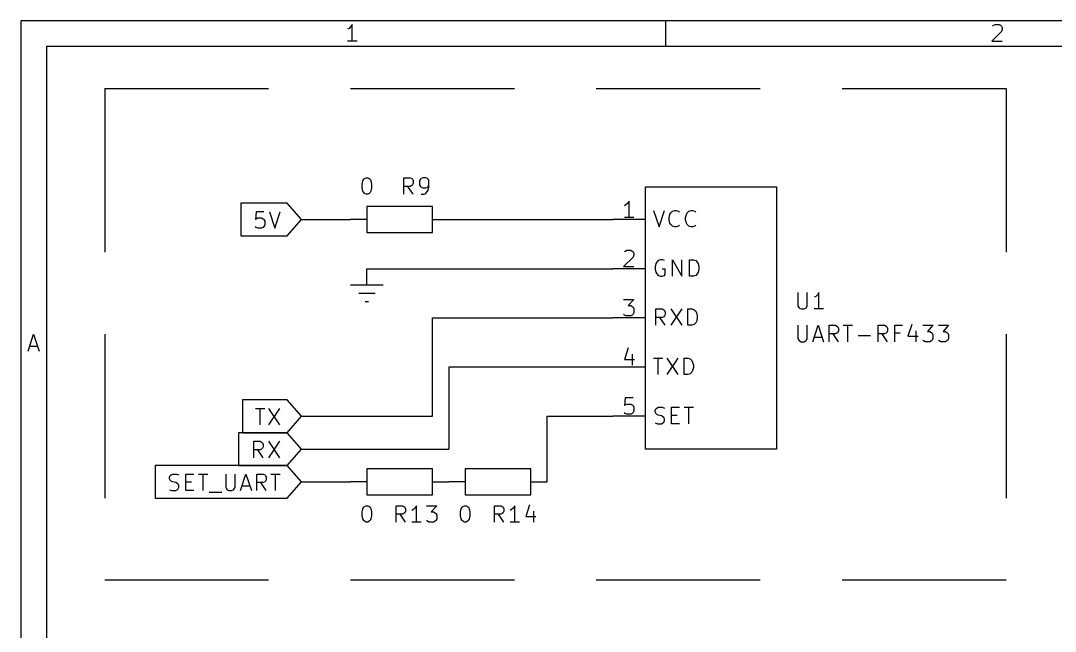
# Model space of a CAD drawing. Extents: x 0.4 to 16.1, y -11.3 to -0.4.
# Drawn here: x 0.394 to 3.55, y -2.256 to -0.394 of the extents above; entities that cross this region are included whole.
import ezdxf

# ---------------------------------------------------------------- set-up
doc = ezdxf.new("R2010")
doc.units = 0
doc.header["$MEASUREMENT"] = 0
doc.linetypes.add('DASHED', pattern=[0.75, 0.5, -0.25])
for name, color, linetype in [('BLUE3', 171, 'CONTINUOUS'), ('CYAN2', 4, 'CONTINUOUS'), ('GREEN3', 91, 'CONTINUOUS'), ('RED2', 1, 'CONTINUOUS'), ('RED3', 11, 'CONTINUOUS')]:
    doc.layers.add(name, color=color, linetype=linetype)

msp = doc.modelspace()

# ---------------------------------------------------------------- linework, layer by layer
at = {"layer": 'BLUE3', "linetype": 'DASHED'}
for p, q in [((0.65, -0.6), (0.65, -2.1)), ((0.65, -0.6), (3.4, -0.6)), ((3.4, -0.6), (3.4, -2.1)), ((3.4, -2.1), (0.65, -2.1))]:
    msp.add_line(p, q, dxfattribs=at)
at = {"layer": 'CYAN2', "linetype": 'CONTINUOUS'}
for p, q in [((1.43571, -0.891665), (1.43809, -0.882142)), ((1.43809, -0.882142), (1.44047, -0.877378)), ((1.44047, -0.877378), (1.44285, -0.875)), ((1.44285, -0.875), (1.44761, -0.872618)), ((1.44761, -0.872618), (1.45237, -0.872618)), ((1.45237, -0.872618), (1.45714, -0.875)), ((1.45714, -0.875), (1.45952, -0.877378)), ((1.45952, -0.877378), (1.4619, -0.882142)), ((1.4619, -0.882142), (1.46428, -0.891665)), ((1.56309, -0.922618), (1.56309, -0.872618)), ((1.56309, -0.872618), (1.58214, -0.872618)), ((1.58214, -0.872618), (1.5869, -0.875)), ((1.5869, -0.875), (1.58928, -0.877378)), ((1.58928, -0.877378), (1.59166, -0.882142)), ((1.59166, -0.882142), (1.59166, -0.889283)), ((1.61309, -0.877378), (1.61071, -0.882142)), ((1.61071, -0.882142), (1.61071, -0.894047)), ((1.61547, -0.875), (1.61309, -0.877378)), ((1.62023, -0.872618), (1.61547, -0.875)), ((1.62976, -0.872618), (1.62023, -0.872618)), ((1.63452, -0.875), (1.62976, -0.872618)), ((1.6369, -0.877378), (1.63452, -0.875)), ((1.63928, -0.882142), (1.6369, -0.877378)), ((1.63928, -0.901189), (1.63928, -0.882142)), ((1.43571, -0.903571), (1.43571, -0.891665)), ((1.43809, -0.913094), (1.43571, -0.903571)), ((1.44047, -0.917854), (1.43809, -0.913094)), ((1.4619, -0.913094), (1.45952, -0.917854)), ((1.46428, -0.903571), (1.4619, -0.913094)), ((1.46428, -0.891665), (1.46428, -0.903571)), ((1.58214, -0.898807), (1.56309, -0.898807)), ((1.59166, -0.922618), (1.575, -0.898807)), ((1.5869, -0.896425), (1.58214, -0.898807)), ((1.58928, -0.894047), (1.5869, -0.896425)), ((1.59166, -0.889283), (1.58928, -0.894047)), ((1.61071, -0.894047), (1.61309, -0.898807)), ((1.61309, -0.898807), (1.61547, -0.901189)), ((1.61547, -0.901189), (1.62023, -0.903571)), ((1.62023, -0.903571), (1.62976, -0.903571)), ((1.62976, -0.903571), (1.63452, -0.901189)), ((1.63214, -0.917854), (1.6369, -0.910713)), ((1.63452, -0.901189), (1.6369, -0.898807)), ((1.6369, -0.898807), (1.63928, -0.894047)), ((1.6369, -0.910713), (1.63928, -0.901189)), ((1.44285, -0.920236), (1.44047, -0.917854)), ((1.44761, -0.922618), (1.44285, -0.920236)), ((1.45237, -0.922618), (1.44761, -0.922618)), ((1.45714, -0.920236), (1.45237, -0.922618)), ((1.45952, -0.917854), (1.45714, -0.920236)), ((1.61547, -0.922618), (1.625, -0.922618)), ((1.625, -0.922618), (1.62976, -0.920236)), ((1.62976, -0.920236), (1.63214, -0.917854)), ((2.32476, -0.972618), (2.34143, -1.02262)), ((2.34143, -1.02262), (2.35809, -0.972618)), ((2.37714, -0.97976), (2.3819, -0.975)), ((2.3819, -0.975), (2.38905, -0.972618)), ((2.38905, -0.972618), (2.39381, -0.972618)), ((2.39381, -0.972618), (2.40095, -0.975)), ((2.40095, -0.975), (2.40333, -0.977378)), ((2.42714, -0.97976), (2.4319, -0.975)), ((2.4319, -0.975), (2.43905, -0.972618)), ((2.43905, -0.972618), (2.44381, -0.972618)), ((2.44381, -0.972618), (2.45095, -0.975)), ((2.45095, -0.975), (2.45333, -0.977378)), ((2.37238, -0.994047), (2.37476, -0.984524)), ((2.37238, -1.00119), (2.37238, -0.994047)), ((2.37476, -1.01071), (2.37238, -1.00119)), ((2.37476, -0.984524), (2.37714, -0.97976)), ((2.42238, -0.994047), (2.42476, -0.984524)), ((2.42238, -1.00119), (2.42238, -0.994047)), ((2.42476, -1.01071), (2.42238, -1.00119)), ((2.42476, -0.984524), (2.42714, -0.97976)), ((2.37714, -1.01547), (2.37476, -1.01071)), ((2.3819, -1.02024), (2.37714, -1.01547)), ((2.38905, -1.02262), (2.3819, -1.02024)), ((2.39381, -1.02262), (2.38905, -1.02262)), ((2.40095, -1.02024), (2.39381, -1.02262)), ((2.40333, -1.01785), (2.40095, -1.02024)), ((2.42714, -1.01547), (2.42476, -1.01071)), ((2.4319, -1.02024), (2.42714, -1.01547)), ((2.43905, -1.02262), (2.4319, -1.02024)), ((2.44381, -1.02262), (2.43905, -1.02262)), ((2.45095, -1.02024), (2.44381, -1.02262)), ((2.45333, -1.01785), (2.45095, -1.02024)), ((2.3319, -1.13452), (2.32952, -1.14405)), ((2.33428, -1.12976), (2.3319, -1.13452)), ((2.33905, -1.125), (2.33428, -1.12976)), ((2.34619, -1.12262), (2.33905, -1.125)), ((2.35333, -1.12262), (2.34619, -1.12262)), ((2.35809, -1.125), (2.35333, -1.12262)), ((2.3819, -1.17262), (2.3819, -1.12262)), ((2.3819, -1.12262), (2.41047, -1.17262)), ((2.41047, -1.17262), (2.41047, -1.12262)), ((2.43428, -1.17262), (2.43428, -1.12262)), ((2.43428, -1.12262), (2.44619, -1.12262)), ((2.44619, -1.12262), (2.45333, -1.125)), ((2.45333, -1.125), (2.45809, -1.12976)), ((2.45809, -1.12976), (2.46047, -1.13452)), ((2.46047, -1.13452), (2.46285, -1.14405)), ((2.32952, -1.14405), (2.32952, -1.15119)), ((2.32952, -1.15119), (2.3319, -1.16071)), ((2.3319, -1.16071), (2.33428, -1.16547)), ((2.33428, -1.16547), (2.33905, -1.17024)), ((2.36047, -1.15119), (2.35095, -1.15119)), ((2.35809, -1.17024), (2.36047, -1.16785)), ((2.36047, -1.16785), (2.36047, -1.15119)), ((2.45809, -1.16547), (2.45333, -1.17024)), ((2.46047, -1.16071), (2.45809, -1.16547)), ((2.46285, -1.15119), (2.46047, -1.16071)), ((2.46285, -1.14405), (2.46285, -1.15119)), ((2.33905, -1.17024), (2.34619, -1.17262)), ((2.34619, -1.17262), (2.35095, -1.17262)), ((2.35095, -1.17262), (2.35809, -1.17024)), ((2.44619, -1.17262), (2.43428, -1.17262)), ((2.45333, -1.17024), (2.44619, -1.17262)), ((2.76503, -1.22261), (2.76503, -1.26309)), ((2.7936, -1.26309), (2.7936, -1.22261)), ((2.82455, -1.22975), (2.81979, -1.23452)), ((2.82931, -1.22261), (2.82455, -1.22975)), ((2.82931, -1.27261), (2.82931, -1.22261)), ((2.81979, -1.23452), (2.81503, -1.23689)), ((2.3319, -1.32262), (2.3319, -1.27262)), ((2.3319, -1.27262), (2.35095, -1.27262)), ((2.35095, -1.27262), (2.35571, -1.275)), ((2.35571, -1.275), (2.35809, -1.27738)), ((2.35809, -1.29405), (2.35571, -1.29643)), ((2.35809, -1.27738), (2.36047, -1.28214)), ((2.36047, -1.28928), (2.35809, -1.29405)), ((2.36047, -1.28214), (2.36047, -1.28928)), ((2.37714, -1.27262), (2.41047, -1.32262)), ((2.41047, -1.27262), (2.37714, -1.32262)), ((2.42952, -1.32262), (2.42952, -1.27262)), ((2.42952, -1.27262), (2.44143, -1.27262)), ((2.44143, -1.27262), (2.44857, -1.275)), ((2.44857, -1.275), (2.45333, -1.27976)), ((2.45333, -1.27976), (2.45571, -1.28452)), ((2.45571, -1.28452), (2.45809, -1.29405)), ((2.45809, -1.29405), (2.45809, -1.30119)), ((2.76503, -1.26309), (2.76741, -1.26785)), ((2.76741, -1.26785), (2.76979, -1.27023)), ((2.76979, -1.27023), (2.77455, -1.27261)), ((2.77455, -1.27261), (2.78407, -1.27261)), ((2.78407, -1.27261), (2.78884, -1.27023)), ((2.78884, -1.27023), (2.79122, -1.26785)), ((2.79122, -1.26785), (2.7936, -1.26309)), ((2.8436, -1.27261), (2.81503, -1.27261)), ((2.35095, -1.29881), (2.3319, -1.29881)), ((2.36047, -1.32262), (2.34381, -1.29881)), ((2.35571, -1.29643), (2.35095, -1.29881)), ((2.44143, -1.32262), (2.42952, -1.32262)), ((2.44857, -1.32024), (2.44143, -1.32262)), ((2.45333, -1.31547), (2.44857, -1.32024)), ((2.45571, -1.31071), (2.45333, -1.31547)), ((2.45809, -1.30119), (2.45571, -1.31071)), ((2.76503, -1.32261), (2.76503, -1.36309)), ((2.7936, -1.36309), (2.7936, -1.32261)), ((2.81027, -1.37261), (2.82693, -1.32261)), ((2.82693, -1.32261), (2.8436, -1.37261)), ((2.86027, -1.37261), (2.86027, -1.32261)), ((2.86027, -1.32261), (2.87931, -1.32261)), ((2.87931, -1.32261), (2.88407, -1.32499)), ((2.88407, -1.32499), (2.88646, -1.32737)), ((2.90313, -1.32261), (2.9317, -1.32261)), ((2.91741, -1.37261), (2.91741, -1.32261)), ((3.01027, -1.37261), (3.01027, -1.32261)), ((3.01027, -1.32261), (3.02931, -1.32261)), ((3.02931, -1.32261), (3.03407, -1.32499)), ((3.03407, -1.32499), (3.03646, -1.32737)), ((3.06027, -1.37261), (3.06027, -1.32261)), ((3.06027, -1.32261), (3.08407, -1.32261)), ((3.11265, -1.32023), (3.10074, -1.35594)), ((3.14598, -1.32261), (3.17693, -1.32261)), ((3.17693, -1.32261), (3.16027, -1.34166)), ((3.1936, -1.32261), (3.22455, -1.32261)), ((3.22455, -1.32261), (3.20789, -1.34166)), ((2.87931, -1.3488), (2.86027, -1.3488)), ((2.88884, -1.37261), (2.87217, -1.3488)), ((2.88407, -1.34642), (2.87931, -1.3488)), ((2.88646, -1.34404), (2.88407, -1.34642)), ((2.88646, -1.32737), (2.88884, -1.33213)), ((2.88884, -1.33928), (2.88646, -1.34404)), ((2.88884, -1.33213), (2.88884, -1.33928)), ((2.94836, -1.35356), (2.98646, -1.35356)), ((3.02931, -1.3488), (3.01027, -1.3488)), ((3.03884, -1.37261), (3.02217, -1.3488)), ((3.03407, -1.34642), (3.02931, -1.3488)), ((3.03646, -1.34404), (3.03407, -1.34642)), ((3.03646, -1.32737), (3.03884, -1.33213)), ((3.03884, -1.33928), (3.03646, -1.34404)), ((3.03884, -1.33213), (3.03884, -1.33928)), ((3.07693, -1.34642), (3.06027, -1.34642)), ((3.10074, -1.35594), (3.1317, -1.35594)), ((3.12455, -1.33928), (3.12455, -1.37261)), ((3.16027, -1.34166), (3.16741, -1.34166)), ((3.16741, -1.34166), (3.17217, -1.34404)), ((3.17217, -1.34404), (3.17455, -1.34642)), ((3.17455, -1.34642), (3.17693, -1.35118)), ((3.17693, -1.35118), (3.17693, -1.36309)), ((3.20789, -1.34166), (3.21503, -1.34166)), ((3.21503, -1.34166), (3.21979, -1.34404)), ((3.21979, -1.34404), (3.22217, -1.34642)), ((3.22217, -1.34642), (3.22455, -1.35118)), ((3.22455, -1.35118), (3.22455, -1.36309)), ((2.76503, -1.36309), (2.76741, -1.36785)), ((2.76741, -1.36785), (2.76979, -1.37023)), ((2.76979, -1.37023), (2.77455, -1.37261)), ((2.77455, -1.37261), (2.78407, -1.37261)), ((2.78407, -1.37261), (2.78884, -1.37023)), ((2.78884, -1.37023), (2.79122, -1.36785)), ((2.79122, -1.36785), (2.7936, -1.36309)), ((2.81503, -1.35832), (2.83884, -1.35832)), ((3.14836, -1.37023), (3.14598, -1.36785)), ((3.15313, -1.37261), (3.14836, -1.37023)), ((3.16741, -1.37261), (3.15313, -1.37261)), ((3.17217, -1.37023), (3.16741, -1.37261)), ((3.17455, -1.36785), (3.17217, -1.37023)), ((3.17693, -1.36309), (3.17455, -1.36785)), ((3.19598, -1.37023), (3.1936, -1.36785)), ((3.20074, -1.37261), (3.19598, -1.37023)), ((3.21503, -1.37261), (3.20074, -1.37261)), ((3.21979, -1.37023), (3.21503, -1.37261)), ((3.22217, -1.36785), (3.21979, -1.37023)), ((3.22455, -1.36309), (3.22217, -1.36785)), ((2.32476, -1.42262), (2.35333, -1.42262)), ((2.33905, -1.47262), (2.33905, -1.42262)), ((2.36524, -1.42262), (2.39857, -1.47262)), ((2.39857, -1.42262), (2.36524, -1.47262)), ((2.41762, -1.47262), (2.41762, -1.42262)), ((2.41762, -1.42262), (2.42952, -1.42262)), ((2.42952, -1.42262), (2.43667, -1.425)), ((2.43667, -1.425), (2.44143, -1.42976)), ((2.44143, -1.42976), (2.44381, -1.43452)), ((2.44381, -1.43452), (2.44619, -1.44405)), ((2.44619, -1.45119), (2.44381, -1.46071)), ((2.44619, -1.44405), (2.44619, -1.45119)), ((2.42952, -1.47262), (2.41762, -1.47262)), ((2.43667, -1.47024), (2.42952, -1.47262)), ((2.44143, -1.46547), (2.43667, -1.47024)), ((2.44381, -1.46071), (2.44143, -1.46547)), ((2.32952, -1.58214), (2.3319, -1.57738)), ((2.3319, -1.57738), (2.33428, -1.575)), ((2.33428, -1.575), (2.33905, -1.57262)), ((2.33905, -1.57262), (2.35095, -1.57262)), ((2.35095, -1.57262), (2.35809, -1.575)), ((2.37952, -1.62262), (2.37952, -1.57262)), ((2.37952, -1.57262), (2.40333, -1.57262)), ((2.41762, -1.57262), (2.44619, -1.57262)), ((2.4319, -1.62262), (2.4319, -1.57262)), ((2.32952, -1.5869), (2.32952, -1.58214)), ((2.3319, -1.59167), (2.32952, -1.5869)), ((2.33428, -1.59405), (2.3319, -1.59167)), ((2.33905, -1.59643), (2.33428, -1.59405)), ((2.34857, -1.59881), (2.33905, -1.59643)), ((2.35333, -1.60119), (2.34857, -1.59881)), ((2.35571, -1.60357), (2.35333, -1.60119)), ((2.35809, -1.60833), (2.35571, -1.60357)), ((2.35809, -1.61309), (2.35809, -1.60833)), ((2.37952, -1.59643), (2.39619, -1.59643)), ((2.32952, -1.62024), (2.33667, -1.62262)), ((2.33667, -1.62262), (2.34857, -1.62262)), ((2.34857, -1.62262), (2.35333, -1.62024)), ((2.35333, -1.62024), (2.35571, -1.61785)), ((2.35571, -1.61785), (2.35809, -1.61309)), ((2.40333, -1.62262), (2.37952, -1.62262)), ((1.43571, -1.89167), (1.43809, -1.88214)), ((1.43571, -1.89167), (1.43809, -1.88214)), ((1.43571, -1.90357), (1.43571, -1.89167)), ((1.43571, -1.90357), (1.43571, -1.89167)), ((1.43809, -1.88214), (1.44047, -1.87738)), ((1.43809, -1.88214), (1.44047, -1.87738)), ((1.44047, -1.87738), (1.44285, -1.875)), ((1.44047, -1.87738), (1.44285, -1.875)), ((1.44285, -1.875), (1.44761, -1.87262)), ((1.44285, -1.875), (1.44761, -1.87262)), ((1.44761, -1.87262), (1.45237, -1.87262)), ((1.44761, -1.87262), (1.45237, -1.87262)), ((1.45237, -1.87262), (1.45714, -1.875)), ((1.45237, -1.87262), (1.45714, -1.875)), ((1.45714, -1.875), (1.45952, -1.87738)), ((1.45714, -1.875), (1.45952, -1.87738)), ((1.45952, -1.87738), (1.4619, -1.88214)), ((1.45952, -1.87738), (1.4619, -1.88214)), ((1.4619, -1.88214), (1.46428, -1.89167)), ((1.4619, -1.88214), (1.46428, -1.89167)), ((1.46428, -1.89167), (1.46428, -1.90357)), ((1.46428, -1.89167), (1.46428, -1.90357)), ((1.53928, -1.92262), (1.53928, -1.87262)), ((1.53928, -1.87262), (1.55833, -1.87262)), ((1.53928, -1.92262), (1.53928, -1.87262)), ((1.53928, -1.87262), (1.55833, -1.87262)), ((1.55833, -1.87262), (1.56309, -1.875)), ((1.55833, -1.87262), (1.56309, -1.875)), ((1.56309, -1.875), (1.56547, -1.87738)), ((1.56309, -1.875), (1.56547, -1.87738)), ((1.56547, -1.87738), (1.56785, -1.88214)), ((1.56547, -1.87738), (1.56785, -1.88214)), ((1.56785, -1.88928), (1.56547, -1.89405)), ((1.56785, -1.88928), (1.56547, -1.89405)), ((1.56785, -1.88214), (1.56785, -1.88928)), ((1.56785, -1.88214), (1.56785, -1.88928)), ((1.59167, -1.88452), (1.5869, -1.8869)), ((1.59167, -1.88452), (1.5869, -1.8869)), ((1.59643, -1.87976), (1.59167, -1.88452)), ((1.59643, -1.87976), (1.59167, -1.88452)), ((1.60119, -1.87262), (1.59643, -1.87976)), ((1.60119, -1.87262), (1.59643, -1.87976)), ((1.60119, -1.92262), (1.60119, -1.87262)), ((1.60119, -1.92262), (1.60119, -1.87262)), ((1.63214, -1.87262), (1.66309, -1.87262)), ((1.63214, -1.87262), (1.66309, -1.87262)), ((1.66309, -1.87262), (1.64643, -1.89167)), ((1.66309, -1.87262), (1.64643, -1.89167)), ((1.64643, -1.89167), (1.65357, -1.89167)), ((1.64643, -1.89167), (1.65357, -1.89167)), ((1.65357, -1.89167), (1.65833, -1.89405)), ((1.65357, -1.89167), (1.65833, -1.89405)), ((1.73571, -1.89167), (1.73809, -1.88214)), ((1.73571, -1.89167), (1.73809, -1.88214)), ((1.73571, -1.90357), (1.73571, -1.89167)), ((1.73571, -1.90357), (1.73571, -1.89167)), ((1.73809, -1.88214), (1.74047, -1.87738)), ((1.73809, -1.88214), (1.74047, -1.87738)), ((1.74047, -1.87738), (1.74285, -1.875)), ((1.74047, -1.87738), (1.74285, -1.875)), ((1.74285, -1.875), (1.74761, -1.87262)), ((1.74285, -1.875), (1.74761, -1.87262)), ((1.74761, -1.87262), (1.75237, -1.87262)), ((1.74761, -1.87262), (1.75237, -1.87262)), ((1.75237, -1.87262), (1.75714, -1.875)), ((1.75237, -1.87262), (1.75714, -1.875)), ((1.75714, -1.875), (1.75952, -1.87738)), ((1.75714, -1.875), (1.75952, -1.87738)), ((1.75952, -1.87738), (1.7619, -1.88214)), ((1.75952, -1.87738), (1.7619, -1.88214)), ((1.7619, -1.88214), (1.76428, -1.89167)), ((1.7619, -1.88214), (1.76428, -1.89167)), ((1.76428, -1.89167), (1.76428, -1.90357)), ((1.76428, -1.89167), (1.76428, -1.90357)), ((1.83928, -1.92262), (1.83928, -1.87262)), ((1.83928, -1.87262), (1.85833, -1.87262)), ((1.83928, -1.92262), (1.83928, -1.87262)), ((1.83928, -1.87262), (1.85833, -1.87262)), ((1.85833, -1.87262), (1.86309, -1.875)), ((1.85833, -1.87262), (1.86309, -1.875)), ((1.86309, -1.875), (1.86547, -1.87738)), ((1.86309, -1.875), (1.86547, -1.87738)), ((1.86547, -1.87738), (1.86785, -1.88214)), ((1.86547, -1.87738), (1.86785, -1.88214)), ((1.86785, -1.88928), (1.86547, -1.89405)), ((1.86785, -1.88928), (1.86547, -1.89405)), ((1.86785, -1.88214), (1.86785, -1.88928)), ((1.86785, -1.88214), (1.86785, -1.88928)), ((1.89167, -1.88452), (1.8869, -1.8869)), ((1.89167, -1.88452), (1.8869, -1.8869)), ((1.89643, -1.87976), (1.89167, -1.88452)), ((1.89643, -1.87976), (1.89167, -1.88452)), ((1.90119, -1.87262), (1.89643, -1.87976)), ((1.90119, -1.87262), (1.89643, -1.87976)), ((1.90119, -1.92262), (1.90119, -1.87262)), ((1.90119, -1.92262), (1.90119, -1.87262)), ((1.94643, -1.87024), (1.93452, -1.90595)), ((1.94643, -1.87024), (1.93452, -1.90595)), ((1.95833, -1.88928), (1.95833, -1.92262)), ((1.95833, -1.88928), (1.95833, -1.92262)), ((1.43809, -1.91309), (1.43571, -1.90357)), ((1.43809, -1.91309), (1.43571, -1.90357)), ((1.44047, -1.91785), (1.43809, -1.91309)), ((1.44047, -1.91785), (1.43809, -1.91309)), ((1.44285, -1.92024), (1.44047, -1.91785)), ((1.44285, -1.92024), (1.44047, -1.91785)), ((1.44761, -1.92262), (1.44285, -1.92024)), ((1.44761, -1.92262), (1.44285, -1.92024)), ((1.45237, -1.92262), (1.44761, -1.92262)), ((1.45237, -1.92262), (1.44761, -1.92262)), ((1.45714, -1.92024), (1.45237, -1.92262)), ((1.45714, -1.92024), (1.45237, -1.92262)), ((1.45952, -1.91785), (1.45714, -1.92024)), ((1.45952, -1.91785), (1.45714, -1.92024)), ((1.4619, -1.91309), (1.45952, -1.91785)), ((1.4619, -1.91309), (1.45952, -1.91785)), ((1.46428, -1.90357), (1.4619, -1.91309)), ((1.46428, -1.90357), (1.4619, -1.91309)), ((1.55833, -1.89881), (1.53928, -1.89881)), ((1.55833, -1.89881), (1.53928, -1.89881)), ((1.56785, -1.92262), (1.55119, -1.89881)), ((1.56785, -1.92262), (1.55119, -1.89881)), ((1.56309, -1.89643), (1.55833, -1.89881)), ((1.56309, -1.89643), (1.55833, -1.89881)), ((1.56547, -1.89405), (1.56309, -1.89643)), ((1.56547, -1.89405), (1.56309, -1.89643)), ((1.61547, -1.92262), (1.5869, -1.92262)), ((1.61547, -1.92262), (1.5869, -1.92262)), ((1.63452, -1.92024), (1.63214, -1.91785)), ((1.63452, -1.92024), (1.63214, -1.91785)), ((1.63928, -1.92262), (1.63452, -1.92024)), ((1.63928, -1.92262), (1.63452, -1.92024)), ((1.65357, -1.92262), (1.63928, -1.92262)), ((1.65357, -1.92262), (1.63928, -1.92262)), ((1.65833, -1.92024), (1.65357, -1.92262)), ((1.65833, -1.92024), (1.65357, -1.92262)), ((1.65833, -1.89405), (1.66071, -1.89643)), ((1.65833, -1.89405), (1.66071, -1.89643)), ((1.66071, -1.91785), (1.65833, -1.92024)), ((1.66071, -1.91785), (1.65833, -1.92024)), ((1.66071, -1.89643), (1.66309, -1.90119)), ((1.66071, -1.89643), (1.66309, -1.90119)), ((1.66309, -1.91309), (1.66071, -1.91785)), ((1.66309, -1.91309), (1.66071, -1.91785)), ((1.66309, -1.90119), (1.66309, -1.91309)), ((1.66309, -1.90119), (1.66309, -1.91309)), ((1.73809, -1.91309), (1.73571, -1.90357)), ((1.73809, -1.91309), (1.73571, -1.90357)), ((1.74047, -1.91785), (1.73809, -1.91309)), ((1.74047, -1.91785), (1.73809, -1.91309)), ((1.74285, -1.92024), (1.74047, -1.91785)), ((1.74285, -1.92024), (1.74047, -1.91785)), ((1.74761, -1.92262), (1.74285, -1.92024)), ((1.74761, -1.92262), (1.74285, -1.92024)), ((1.75237, -1.92262), (1.74761, -1.92262)), ((1.75237, -1.92262), (1.74761, -1.92262)), ((1.75714, -1.92024), (1.75237, -1.92262)), ((1.75714, -1.92024), (1.75237, -1.92262)), ((1.75952, -1.91785), (1.75714, -1.92024)), ((1.75952, -1.91785), (1.75714, -1.92024)), ((1.7619, -1.91309), (1.75952, -1.91785)), ((1.7619, -1.91309), (1.75952, -1.91785)), ((1.76428, -1.90357), (1.7619, -1.91309)), ((1.76428, -1.90357), (1.7619, -1.91309)), ((1.85833, -1.89881), (1.83928, -1.89881)), ((1.85833, -1.89881), (1.83928, -1.89881)), ((1.86785, -1.92262), (1.85119, -1.89881)), ((1.86785, -1.92262), (1.85119, -1.89881)), ((1.86309, -1.89643), (1.85833, -1.89881)), ((1.86309, -1.89643), (1.85833, -1.89881)), ((1.86547, -1.89405), (1.86309, -1.89643)), ((1.86547, -1.89405), (1.86309, -1.89643)), ((1.91547, -1.92262), (1.8869, -1.92262)), ((1.91547, -1.92262), (1.8869, -1.92262)), ((1.93452, -1.90595), (1.96547, -1.90595)), ((1.93452, -1.90595), (1.96547, -1.90595))]:
    msp.add_line(p, q, dxfattribs=at)
at = {"layer": 'GREEN3', "linetype": 'CONTINUOUS'}
for p, q in [((1.25, -1), (1.4, -1)), ((1.7, -1), (2.2, -1)), ((1.45, -1.15), (2.2, -1.15)), ((1.65, -1.3), (2.2, -1.3)), ((1.65, -1.6), (1.65, -1.3)), ((2.2, -1.45), (1.7, -1.45)), ((1.7, -1.45), (1.7, -1.7)), ((1.25, -1.6), (1.65, -1.6)), ((2, -1.6), (2.2, -1.6)), ((2, -1.8), (2, -1.6)), ((1.25, -1.7), (1.7, -1.7)), ((1.25, -1.8), (1.4, -1.8))]:
    msp.add_line(p, q, dxfattribs=at)
at = {"layer": 'RED2', "linetype": 'CONTINUOUS'}
for p, q in [((0.393701, -0.393701), (0.393701, -11.2993)), ((16.1413, -0.393701), (0.393701, -0.393701)), ((1.40528, -0.405039), (1.4004, -0.412354)), ((1.40528, -0.45622), (1.40528, -0.405039)), ((2.3622, -0.472441), (2.3622, -0.393701)), ((3.35916, -0.409917), (3.36159, -0.40748)), ((3.36159, -0.40748), (3.36647, -0.405039)), ((3.36647, -0.405039), (3.37865, -0.405039)), ((3.37865, -0.405039), (3.38353, -0.40748)), ((3.38353, -0.40748), (3.38596, -0.409917)), ((3.38596, -0.409917), (3.3884, -0.414791)), ((1.39553, -0.417228), (1.39065, -0.419665)), ((1.4004, -0.412354), (1.39553, -0.417228)), ((3.38596, -0.426976), (3.35672, -0.45622)), ((3.3884, -0.419665), (3.38596, -0.426976)), ((3.3884, -0.414791), (3.3884, -0.419665)), ((0.472441, -0.472441), (0.472441, -11.2206)), ((16.0626, -0.472441), (0.472441, -0.472441)), ((1.4199, -0.45622), (1.39065, -0.45622)), ((3.35672, -0.45622), (3.3884, -0.45622)), ((2.3, -1.7), (2.3, -0.9)), ((2.3, -0.9), (2.7, -0.9)), ((2.7, -0.9), (2.7, -1.7)), ((1.20625, -0.949984), (1.06575, -0.949984)), ((1.06575, -0.949984), (1.06575, -1)), ((1.11205, -0.976193), (1.10967, -1)), ((1.13586, -0.976193), (1.11205, -0.976193)), ((1.15252, -0.976193), (1.16919, -1.02619)), ((1.16919, -1.02619), (1.18586, -0.976193)), ((1.25, -1), (1.20625, -0.949984)), ((1.65, -0.96), (1.45, -0.96)), ((1.45, -0.96), (1.45, -1.04)), ((1.65, -1.04), (1.65, -0.96)), ((1.06575, -1), (1.06575, -1.05002)), ((1.10967, -1), (1.11205, -0.997622)), ((1.11205, -0.997622), (1.11681, -0.99524)), ((1.11681, -0.99524), (1.12872, -0.99524)), ((1.12872, -0.99524), (1.13348, -0.997622)), ((1.13348, -0.997622), (1.13586, -1)), ((1.13586, -1), (1.13824, -1.00476)), ((1.13824, -1.00476), (1.13824, -1.01667)), ((1.20625, -1.05002), (1.25, -1)), ((1.45, -1), (1.4, -1)), ((1.65, -1), (1.7, -1)), ((2.3, -1), (2.2, -1)), ((1.11205, -1.02381), (1.10967, -1.02143)), ((1.11681, -1.02619), (1.11205, -1.02381)), ((1.12872, -1.02619), (1.11681, -1.02619)), ((1.13348, -1.02381), (1.12872, -1.02619)), ((1.13586, -1.02143), (1.13348, -1.02381)), ((1.13824, -1.01667), (1.13586, -1.02143)), ((1.45, -1.04), (1.65, -1.04)), ((1.06575, -1.05002), (1.20625, -1.05002)), ((1.45, -1.2), (1.45, -1.15)), ((2.3, -1.15), (2.2, -1.15)), ((1.5, -1.2), (1.4, -1.2)), ((1.425, -1.225), (1.475, -1.225)), ((1.445, -1.25), (1.455, -1.25)), ((2.3, -1.3), (2.2, -1.3)), ((0.416008, -1.4011), (0.433071, -1.34992)), ((0.433071, -1.34992), (0.45013, -1.4011)), ((0.420882, -1.38648), (0.445256, -1.38648)), ((2.3, -1.45), (2.2, -1.45)), ((1.20625, -1.54998), (1.07052, -1.54998)), ((1.07052, -1.54998), (1.07052, -1.6)), ((1.10967, -1.57619), (1.13824, -1.57619)), ((1.12395, -1.62619), (1.12395, -1.57619)), ((1.15015, -1.57619), (1.18348, -1.62619)), ((1.18348, -1.57619), (1.15015, -1.62619)), ((1.25, -1.6), (1.20625, -1.54998)), ((1.07052, -1.6), (1.07052, -1.65002)), ((1.20625, -1.65002), (1.25, -1.6)), ((2.3, -1.6), (2.2, -1.6)), ((1.20625, -1.64998), (1.05861, -1.64998)), ((1.05861, -1.64998), (1.05861, -1.7)), ((1.07052, -1.65002), (1.20625, -1.65002)), ((1.25, -1.7), (1.20625, -1.64998)), ((1.05861, -1.7), (1.05861, -1.75002)), ((1.10491, -1.72619), (1.10491, -1.67619)), ((1.10491, -1.67619), (1.12395, -1.67619)), ((1.12395, -1.70238), (1.10491, -1.70238)), ((1.13348, -1.72619), (1.11681, -1.70238)), ((1.12395, -1.67619), (1.12872, -1.67857)), ((1.12872, -1.7), (1.12395, -1.70238)), ((1.12872, -1.67857), (1.13109, -1.68095)), ((1.13109, -1.69762), (1.12872, -1.7)), ((1.13109, -1.68095), (1.13348, -1.68572)), ((1.13348, -1.69286), (1.13109, -1.69762)), ((1.13348, -1.68572), (1.13348, -1.69286)), ((1.15015, -1.67619), (1.18348, -1.72619)), ((1.18348, -1.67619), (1.15015, -1.72619)), ((1.20625, -1.75002), (1.25, -1.7)), ((2.7, -1.7), (2.3, -1.7)), ((1.20625, -1.74998), (0.803846, -1.74998)), ((0.803846, -1.74998), (0.803846, -1.8)), ((1.05861, -1.75002), (1.20625, -1.75002)), ((1.25, -1.8), (1.20625, -1.74998)), ((1.65, -1.76), (1.45, -1.76)), ((1.45, -1.76), (1.45, -1.84)), ((1.65, -1.84), (1.65, -1.76)), ((1.95, -1.76), (1.75, -1.76)), ((1.75, -1.76), (1.75, -1.84)), ((1.95, -1.84), (1.95, -1.76)), ((0.847764, -1.78572), (0.850146, -1.78095)), ((0.847764, -1.79048), (0.847764, -1.78572)), ((0.850146, -1.79524), (0.847764, -1.79048)), ((0.850146, -1.78095), (0.852524, -1.77857)), ((0.852524, -1.79762), (0.850146, -1.79524)), ((0.852524, -1.77857), (0.857287, -1.77619)), ((0.857287, -1.8), (0.852524, -1.79762)), ((0.857287, -1.77619), (0.869193, -1.77619)), ((0.869193, -1.77619), (0.876335, -1.77857)), ((0.897764, -1.82619), (0.897764, -1.77619)), ((0.897764, -1.77619), (0.921571, -1.77619)), ((0.935858, -1.77619), (0.964429, -1.77619)), ((0.950146, -1.82619), (0.950146, -1.77619)), ((1.01919, -1.77619), (1.01919, -1.81667)), ((1.04776, -1.81667), (1.04776, -1.77619)), ((1.06443, -1.82619), (1.08109, -1.77619)), ((1.08109, -1.77619), (1.09776, -1.82619)), ((1.11443, -1.82619), (1.11443, -1.77619)), ((1.11443, -1.77619), (1.13348, -1.77619)), ((1.13348, -1.77619), (1.13824, -1.77857)), ((1.13824, -1.77857), (1.14062, -1.78095)), ((1.14062, -1.79762), (1.13824, -1.8)), ((1.14062, -1.78095), (1.143, -1.78572)), ((1.143, -1.79286), (1.14062, -1.79762)), ((1.143, -1.78572), (1.143, -1.79286)), ((1.15729, -1.77619), (1.18586, -1.77619)), ((1.17157, -1.82619), (1.17157, -1.77619)), ((0.803846, -1.8), (0.803846, -1.85002)), ((0.847764, -1.82381), (0.854906, -1.82619)), ((0.854906, -1.82619), (0.866811, -1.82619)), ((0.866811, -1.80238), (0.857287, -1.8)), ((0.871571, -1.80476), (0.866811, -1.80238)), ((0.866811, -1.82619), (0.871571, -1.82381)), ((0.873953, -1.80715), (0.871571, -1.80476)), ((0.871571, -1.82381), (0.873953, -1.82143)), ((0.876335, -1.81191), (0.873953, -1.80715)), ((0.873953, -1.82143), (0.876335, -1.81667)), ((0.876335, -1.81667), (0.876335, -1.81191)), ((0.897764, -1.8), (0.914429, -1.8)), ((0.921571, -1.82619), (0.897764, -1.82619)), ((1.01919, -1.81667), (1.02157, -1.82143)), ((1.02157, -1.82143), (1.02395, -1.82381)), ((1.02395, -1.82381), (1.02872, -1.82619)), ((1.02872, -1.82619), (1.03824, -1.82619)), ((1.03824, -1.82619), (1.043, -1.82381)), ((1.043, -1.82381), (1.04538, -1.82143)), ((1.04538, -1.82143), (1.04776, -1.81667)), ((1.06919, -1.81191), (1.093, -1.81191)), ((1.13348, -1.80238), (1.11443, -1.80238)), ((1.143, -1.82619), (1.12633, -1.80238)), ((1.13824, -1.8), (1.13348, -1.80238)), ((1.20625, -1.85002), (1.25, -1.8)), ((1.45, -1.8), (1.4, -1.8)), ((1.45, -1.8), (1.4, -1.8)), ((1.65, -1.8), (1.7, -1.8)), ((1.65, -1.8), (1.7, -1.8)), ((1.75, -1.8), (1.7, -1.8)), ((1.75, -1.8), (1.7, -1.8)), ((1.95, -1.8), (2, -1.8)), ((1.95, -1.8), (2, -1.8)), ((0.803846, -1.85002), (1.20625, -1.85002)), ((0.969193, -1.83095), (1.00729, -1.83095)), ((1.45, -1.84), (1.65, -1.84)), ((1.75, -1.84), (1.95, -1.84))]:
    msp.add_line(p, q, dxfattribs=at)
at = {"layer": 'RED3', "linetype": 'CONTINUOUS'}
for p, q in [((2.25, -0.943618), (2.24524, -0.95076)), ((2.25, -0.993618), (2.25, -0.943618)), ((2.24047, -0.955524), (2.23571, -0.957902)), ((2.24524, -0.95076), (2.24047, -0.955524)), ((2.26428, -0.993618), (2.23571, -0.993618)), ((2.23571, -1.09838), (2.23809, -1.096)), ((2.23809, -1.096), (2.24285, -1.09362)), ((2.24285, -1.09362), (2.25476, -1.09362)), ((2.25476, -1.09362), (2.25952, -1.096)), ((2.25952, -1.096), (2.2619, -1.09838)), ((2.2619, -1.09838), (2.26428, -1.10314)), ((2.26428, -1.10314), (2.26428, -1.1079)), ((2.2619, -1.11505), (2.23333, -1.14362)), ((2.26428, -1.1079), (2.2619, -1.11505)), ((2.23333, -1.14362), (2.26428, -1.14362)), ((2.23333, -1.24362), (2.26428, -1.24362)), ((2.26428, -1.24362), (2.24762, -1.26267)), ((2.23571, -1.29124), (2.23333, -1.28885)), ((2.24047, -1.29362), (2.23571, -1.29124)), ((2.25476, -1.29362), (2.24047, -1.29362)), ((2.24762, -1.26267), (2.25476, -1.26267)), ((2.25476, -1.26267), (2.25952, -1.26505)), ((2.25952, -1.29124), (2.25476, -1.29362)), ((2.25952, -1.26505), (2.2619, -1.26743)), ((2.2619, -1.28885), (2.25952, -1.29124)), ((2.2619, -1.26743), (2.26428, -1.27219)), ((2.26428, -1.28409), (2.2619, -1.28885)), ((2.26428, -1.27219), (2.26428, -1.28409)), ((2.24762, -1.39124), (2.23571, -1.42695)), ((2.25952, -1.41028), (2.25952, -1.44362)), ((2.23571, -1.42695), (2.26667, -1.42695)), ((2.23809, -1.54362), (2.23571, -1.56743)), ((2.2619, -1.54362), (2.23809, -1.54362)), ((2.23571, -1.56743), (2.23809, -1.56505)), ((2.23809, -1.56505), (2.24285, -1.56267)), ((2.24285, -1.56267), (2.25476, -1.56267)), ((2.25476, -1.56267), (2.25952, -1.56505)), ((2.25952, -1.56505), (2.2619, -1.56743)), ((2.2619, -1.56743), (2.26428, -1.57219)), ((2.26428, -1.57219), (2.26428, -1.58409)), ((2.23809, -1.59124), (2.23571, -1.58885)), ((2.24285, -1.59362), (2.23809, -1.59124)), ((2.25476, -1.59362), (2.24285, -1.59362)), ((2.25952, -1.59124), (2.25476, -1.59362)), ((2.2619, -1.58885), (2.25952, -1.59124)), ((2.26428, -1.58409), (2.2619, -1.58885))]:
    msp.add_line(p, q, dxfattribs=at)

doc.saveas('drawing.dxf')
